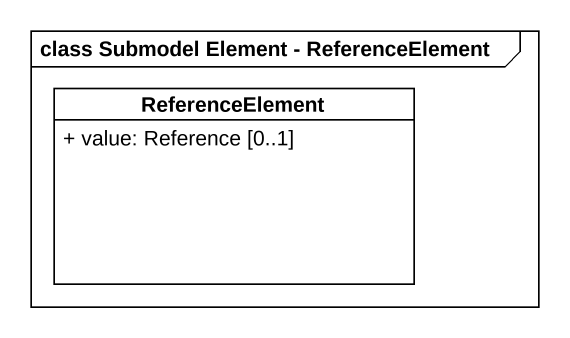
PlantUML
@startuml
mainframe class Submodel Element - ReferenceElement
hide circle
hide empty members
skinparam classAttributeIconSize 0
class ReferenceElement {
  + value: Reference [0..1]
}
@enduml
